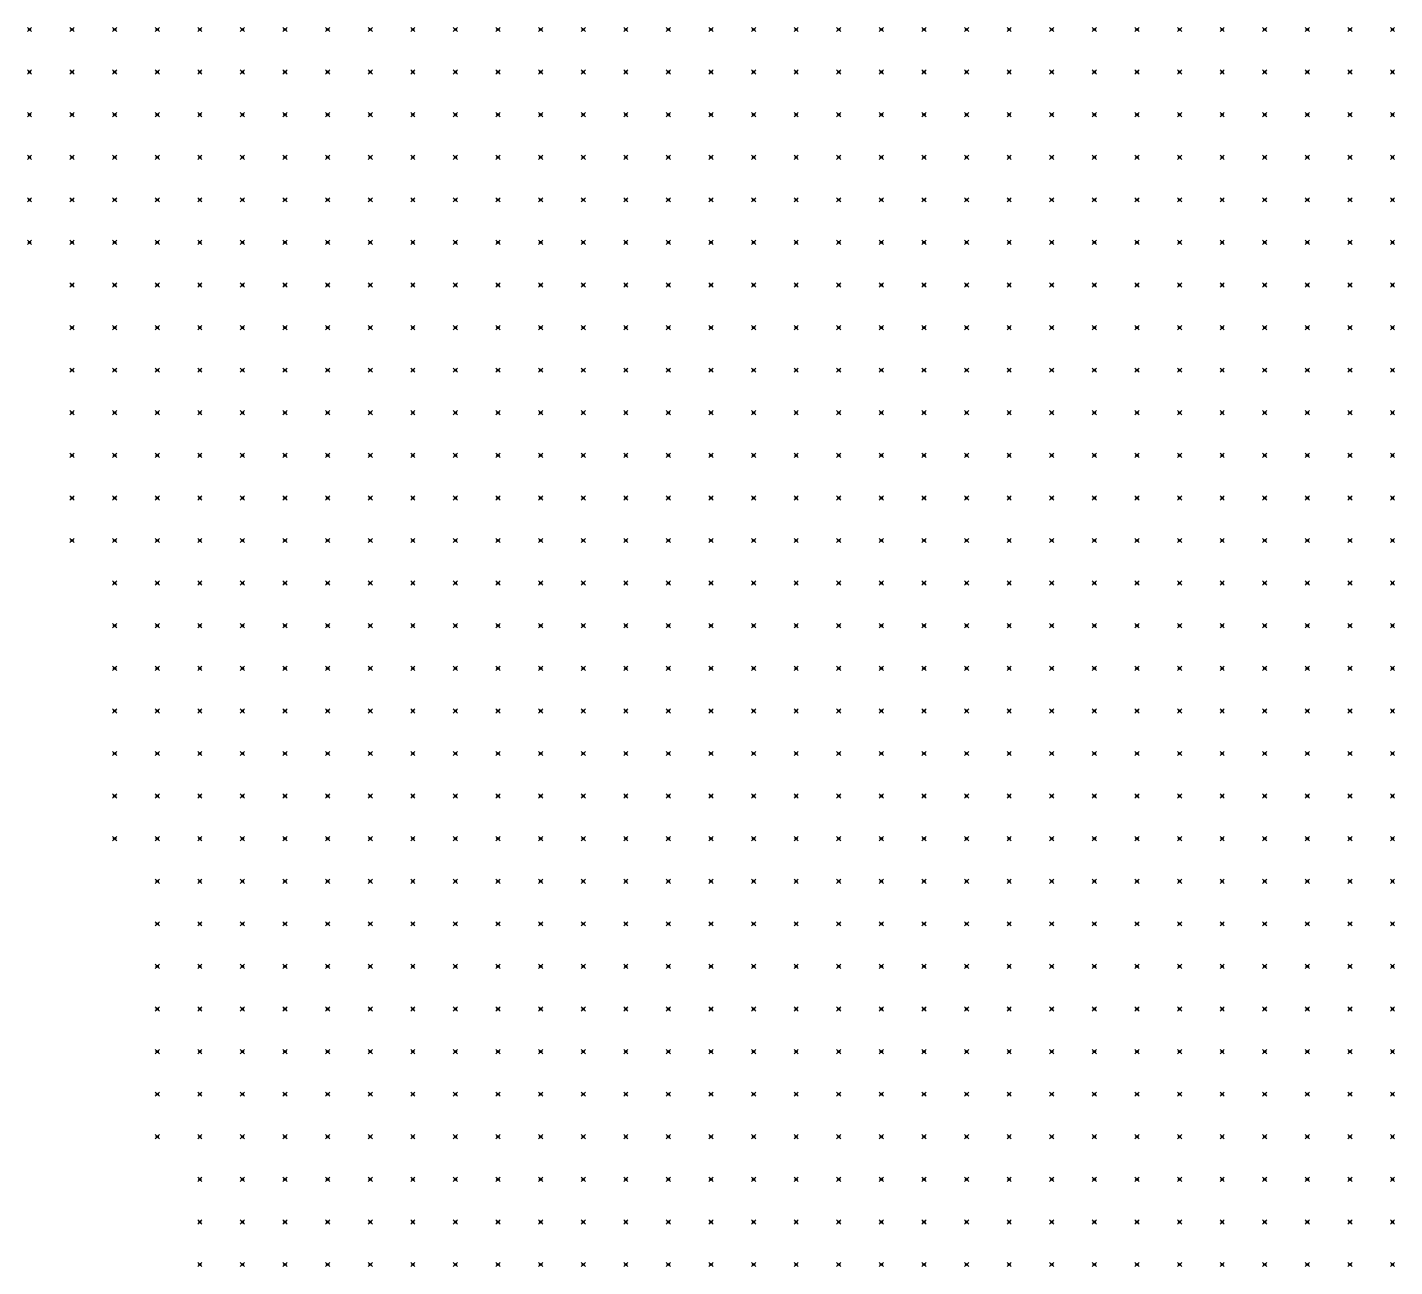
# Model space of a CAD drawing. Header units: metres. Extents: x 441556 to 446409, y 432338 to 461058.
# Drawn here: x 443745.1 to 443841.4, y 446015.1 to 446102.4 of the extents above; entities that cross this region are included whole.
import ezdxf

# ---------------------------------------------------------------- set-up
doc = ezdxf.new("R2010")
doc.units = ezdxf.units.M
doc.header["$MEASUREMENT"] = 0
doc.header["$PDMODE"] = 35
doc.header["$PDSIZE"] = 0.15
doc.layers.add('DTM-NOK-RevN_POINTS', color=91, linetype='Continuous')

msp = doc.modelspace()

# ---------------------------------------------------------------- linework, layer by layer
at = {"layer": 'DTM-NOK-RevN_POINTS'}
for p in [(443745.234, 446102.208, 510.092), (443748.233, 446102.208, 508.231), (443751.233, 446102.208, 506.684), (443754.232, 446102.208, 505.028), (443757.231, 446102.208, 503.463), (443760.231, 446102.208, 501.757), (443763.23, 446102.208, 500.185), (443766.229, 446102.208, 498.637), (443769.229, 446102.208, 497.041), (443772.228, 446102.208, 495.535), (443775.228, 446102.208, 494.089), (443778.227, 446102.208, 492.378), (443781.226, 446102.208, 490.904), (443784.226, 446102.208, 489.46), (443787.225, 446102.208, 487.805), (443790.224, 446102.208, 486.715), (443793.224, 446102.208, 485.403), (443796.223, 446102.208, 484.148), (443799.222, 446102.208, 482.846), (443802.222, 446102.208, 481.584), (443805.221, 446102.208, 480.221), (443808.221, 446102.208, 478.95), (443811.22, 446102.208, 477.453), (443814.219, 446102.208, 476.138), (443817.219, 446102.208, 474.951), (443820.218, 446102.208, 473.418), (443823.217, 446102.208, 471.973), (443826.217, 446102.208, 470.483), (443829.216, 446102.208, 468.968), (443832.215, 446102.208, 467.555), (443835.215, 446102.208, 465.531), (443838.214, 446102.208, 463.531), (443841.213, 446102.208, 461.96), (443745.234, 446099.209, 509.902), (443748.233, 446099.209, 508.08), (443751.233, 446099.209, 506.382), (443754.232, 446099.209, 504.74), (443757.231, 446099.209, 503.213), (443760.231, 446099.209, 501.566), (443763.23, 446099.209, 500.069), (443766.229, 446099.209, 498.43), (443769.229, 446099.209, 496.852), (443772.228, 446099.209, 495.392), (443775.228, 446099.209, 493.998), (443778.227, 446099.209, 492.328), (443781.226, 446099.209, 491.007), (443784.226, 446099.209, 489.567), (443787.225, 446099.209, 488.166), (443790.224, 446099.209, 486.703), (443793.224, 446099.209, 485.415), (443796.223, 446099.209, 484.019), (443799.222, 446099.209, 482.682), (443802.222, 446099.209, 481.387), (443805.221, 446099.209, 479.939), (443808.221, 446099.209, 478.401), (443811.22, 446099.209, 477.065), (443814.219, 446099.209, 475.713), (443817.219, 446099.209, 474.397), (443820.218, 446099.209, 473.281), (443823.217, 446099.209, 471.732), (443826.217, 446099.209, 470.087), (443829.216, 446099.209, 468.739), (443832.215, 446099.209, 467.248), (443835.215, 446099.209, 465.436), (443838.214, 446099.209, 463.438), (443841.213, 446099.209, 461.765), (443745.234, 446096.209, 509.336), (443748.233, 446096.209, 507.604), (443751.233, 446096.209, 506.024), (443754.232, 446096.209, 504.395), (443757.231, 446096.209, 502.749), (443760.231, 446096.209, 501.131), (443763.23, 446096.209, 499.678), (443766.229, 446096.209, 498.094), (443769.229, 446096.209, 496.544), (443772.228, 446096.209, 495.262), (443775.228, 446096.209, 493.978), (443778.227, 446096.209, 492.134), (443781.226, 446096.209, 490.63), (443784.226, 446096.209, 489.38), (443787.225, 446096.209, 488.001), (443790.224, 446096.209, 486.563), (443793.224, 446096.209, 485.088), (443796.223, 446096.209, 483.782), (443799.222, 446096.209, 482.365), (443802.222, 446096.209, 481.044), (443805.221, 446096.209, 479.642), (443808.221, 446096.209, 478.126), (443811.22, 446096.209, 476.544), (443814.219, 446096.209, 475.154), (443817.219, 446096.209, 474.094), (443820.218, 446096.209, 472.625), (443823.217, 446096.209, 471.002), (443826.217, 446096.209, 469.505), (443829.216, 446096.209, 468.286), (443832.215, 446096.209, 466.919), (443835.215, 446096.209, 465.147), (443838.214, 446096.209, 463.187), (443841.213, 446096.209, 461.509), (443745.234, 446093.21, 508.805), (443748.233, 446093.21, 507.153), (443751.233, 446093.21, 505.543), (443754.232, 446093.21, 503.92), (443757.231, 446093.21, 502.388), (443760.231, 446093.21, 500.793), (443763.23, 446093.21, 499.373), (443766.229, 446093.21, 497.737), (443769.229, 446093.21, 496.335), (443772.228, 446093.21, 495.017), (443775.228, 446093.21, 493.332), (443778.227, 446093.21, 491.715), (443781.226, 446093.21, 490.169), (443784.226, 446093.21, 489.073), (443787.225, 446093.21, 487.572), (443790.224, 446093.21, 486.266), (443793.224, 446093.21, 484.729), (443796.223, 446093.21, 483.525), (443799.222, 446093.21, 482.225), (443802.222, 446093.21, 480.656), (443805.221, 446093.21, 479.108), (443808.221, 446093.21, 477.583), (443811.22, 446093.21, 475.996), (443814.219, 446093.21, 474.799), (443817.219, 446093.21, 473.573), (443820.218, 446093.21, 472.004), (443823.217, 446093.21, 470.512), (443826.217, 446093.21, 468.954), (443829.216, 446093.21, 467.72), (443832.215, 446093.21, 466.328), (443835.215, 446093.21, 464.583), (443838.214, 446093.21, 462.639), (443841.213, 446093.21, 461.114), (443745.234, 446090.211, 508.042), (443748.233, 446090.211, 506.516), (443751.233, 446090.211, 504.978), (443754.232, 446090.211, 503.443), (443757.231, 446090.211, 501.798), (443760.231, 446090.211, 500.239), (443763.23, 446090.211, 498.714), (443766.229, 446090.211, 497.148), (443769.229, 446090.211, 495.732), (443772.228, 446090.211, 494.282), (443775.228, 446090.211, 492.554), (443778.227, 446090.211, 491.201), (443781.226, 446090.211, 489.562), (443784.226, 446090.211, 488.476), (443787.225, 446090.211, 487.037), (443790.224, 446090.211, 485.769), (443793.224, 446090.211, 484.387), (443796.223, 446090.211, 483.044), (443799.222, 446090.211, 481.788), (443802.222, 446090.211, 480.261), (443805.221, 446090.211, 478.617), (443808.221, 446090.211, 476.959), (443811.22, 446090.211, 475.515), (443814.219, 446090.211, 474.364), (443817.219, 446090.211, 472.87), (443820.218, 446090.211, 471.109), (443823.217, 446090.211, 469.557), (443826.217, 446090.211, 468.011), (443829.216, 446090.211, 466.814), (443832.215, 446090.211, 465.466), (443835.215, 446090.211, 463.766), (443838.214, 446090.211, 462.202), (443841.213, 446090.211, 460.646), (443745.234, 446087.211, 506.811), (443748.233, 446087.211, 505.577), (443751.233, 446087.211, 504.013), (443754.232, 446087.211, 502.611), (443757.231, 446087.211, 501.05), (443760.231, 446087.211, 499.628), (443763.23, 446087.211, 498.191), (443766.229, 446087.211, 496.484), (443769.229, 446087.211, 495.198), (443772.228, 446087.211, 493.569), (443775.228, 446087.211, 491.81), (443778.227, 446087.211, 490.221), (443781.226, 446087.211, 489.053), (443784.226, 446087.211, 487.688), (443787.225, 446087.211, 486.325), (443790.224, 446087.211, 485.024), (443793.224, 446087.211, 483.74), (443796.223, 446087.211, 482.586), (443799.222, 446087.211, 481.101), (443802.222, 446087.211, 479.761), (443805.221, 446087.211, 478.275), (443808.221, 446087.211, 476.116), (443811.22, 446087.211, 475.053), (443814.219, 446087.211, 473.856), (443817.219, 446087.211, 471.925), (443820.218, 446087.211, 470.352), (443823.217, 446087.211, 468.749), (443826.217, 446087.211, 467.084), (443829.216, 446087.211, 465.72), (443832.215, 446087.211, 464.296), (443835.215, 446087.211, 462.852), (443838.214, 446087.211, 461.501), (443841.213, 446087.211, 459.941), (443748.233, 446084.212, 504.44), (443751.233, 446084.212, 503.126), (443754.232, 446084.212, 501.896), (443757.231, 446084.212, 500.334), (443760.231, 446084.212, 498.871), (443763.23, 446084.212, 497.244), (443766.229, 446084.212, 495.958), (443769.229, 446084.212, 494.498), (443772.228, 446084.212, 492.513), (443775.228, 446084.212, 490.865), (443778.227, 446084.212, 489.39), (443781.226, 446084.212, 487.981), (443784.226, 446084.212, 486.729), (443787.225, 446084.212, 485.38), (443790.224, 446084.212, 484.326), (443793.224, 446084.212, 483.009), (443796.223, 446084.212, 481.808), (443799.222, 446084.212, 480.502), (443802.222, 446084.212, 479.065), (443805.221, 446084.212, 477.274), (443808.221, 446084.212, 475.394), (443811.22, 446084.212, 474.574), (443814.219, 446084.212, 473.043), (443817.219, 446084.212, 471.117), (443820.218, 446084.212, 469.529), (443823.217, 446084.212, 467.753), (443826.217, 446084.212, 465.836), (443829.216, 446084.212, 464.533), (443832.215, 446084.212, 463.375), (443835.215, 446084.212, 462.102), (443838.214, 446084.212, 460.609), (443841.213, 446084.212, 459.225), (443748.233, 446081.213, 503.81), (443751.233, 446081.213, 502.028), (443754.232, 446081.213, 500.558), (443757.231, 446081.213, 499.424), (443760.231, 446081.213, 497.923), (443763.23, 446081.213, 496.537), (443766.229, 446081.213, 495.185), (443769.229, 446081.213, 493.49), (443772.228, 446081.213, 491.689), (443775.228, 446081.213, 490.044), (443778.227, 446081.213, 488.331), (443781.226, 446081.213, 486.836), (443784.226, 446081.213, 485.482), (443787.225, 446081.213, 484.239), (443790.224, 446081.213, 483.355), (443793.224, 446081.213, 482.154), (443796.223, 446081.213, 480.844), (443799.222, 446081.213, 479.494), (443802.222, 446081.213, 478.109), (443805.221, 446081.213, 476.126), (443808.221, 446081.213, 475.008), (443811.22, 446081.213, 474.063), (443814.219, 446081.213, 472.142), (443817.219, 446081.213, 470.291), (443820.218, 446081.213, 468.638), (443823.217, 446081.213, 466.57), (443826.217, 446081.213, 464.634), (443829.216, 446081.213, 463.357), (443832.215, 446081.213, 462.285), (443835.215, 446081.213, 460.951), (443838.214, 446081.213, 459.523), (443841.213, 446081.213, 458.192), (443748.233, 446078.213, 503.399), (443751.233, 446078.213, 501.444), (443754.232, 446078.213, 499.416), (443757.231, 446078.213, 498.223), (443760.231, 446078.213, 496.922), (443763.23, 446078.213, 495.562), (443766.229, 446078.213, 494.148), (443769.229, 446078.213, 492.339), (443772.228, 446078.213, 490.567), (443775.228, 446078.213, 489.002), (443778.227, 446078.213, 487.421), (443781.226, 446078.213, 485.88), (443784.226, 446078.213, 484.451), (443787.225, 446078.213, 483.349), (443790.224, 446078.213, 482.632), (443793.224, 446078.213, 481.124), (443796.223, 446078.213, 479.763), (443799.222, 446078.213, 478.213), (443802.222, 446078.213, 476.861), (443805.221, 446078.213, 475.535), (443808.221, 446078.213, 474.581), (443811.22, 446078.213, 473.288), (443814.219, 446078.213, 471.634), (443817.219, 446078.213, 469.88), (443820.218, 446078.213, 467.645), (443823.217, 446078.213, 465.736), (443826.217, 446078.213, 464.259), (443829.216, 446078.213, 463.082), (443832.215, 446078.213, 461.704), (443835.215, 446078.213, 459.986), (443838.214, 446078.213, 458.386), (443841.213, 446078.213, 456.672), (443748.233, 446075.214, 502.952), (443751.233, 446075.214, 500.918), (443754.232, 446075.214, 498.745), (443757.231, 446075.214, 497.221), (443760.231, 446075.214, 495.978), (443763.23, 446075.214, 494.733), (443766.229, 446075.214, 493.043), (443769.229, 446075.214, 491.337), (443772.228, 446075.214, 489.871), (443775.228, 446075.214, 488.295), (443778.227, 446075.214, 486.407), (443781.226, 446075.214, 485.184), (443784.226, 446075.214, 483.593), (443787.225, 446075.214, 482.953), (443790.224, 446075.214, 481.9), (443793.224, 446075.214, 480.284), (443796.223, 446075.214, 478.478), (443799.222, 446075.214, 477.091), (443802.222, 446075.214, 476.178), (443805.221, 446075.214, 475.601), (443808.221, 446075.214, 473.988), (443811.22, 446075.214, 472.578), (443814.219, 446075.214, 470.891), (443817.219, 446075.214, 468.896), (443820.218, 446075.214, 466.894), (443823.217, 446075.214, 465.444), (443826.217, 446075.214, 463.955), (443829.216, 446075.214, 462.55), (443832.215, 446075.214, 460.942), (443835.215, 446075.214, 459.396), (443838.214, 446075.214, 457.72), (443841.213, 446075.214, 456.271), (443748.233, 446072.215, 502.204), (443751.233, 446072.215, 500.427), (443754.232, 446072.215, 498.63), (443757.231, 446072.215, 496.823), (443760.231, 446072.215, 495.419), (443763.23, 446072.215, 494.05), (443766.229, 446072.215, 492.529), (443769.229, 446072.215, 490.785), (443772.228, 446072.215, 489.434), (443775.228, 446072.215, 487.455), (443778.227, 446072.215, 486.147), (443781.226, 446072.215, 484.633), (443784.226, 446072.215, 483.454), (443787.225, 446072.215, 482.917), (443790.224, 446072.215, 481.571), (443793.224, 446072.215, 479.497), (443796.223, 446072.215, 477.758), (443799.222, 446072.215, 477.025), (443802.222, 446072.215, 476.504), (443805.221, 446072.215, 475.284), (443808.221, 446072.215, 473.716), (443811.22, 446072.215, 472.116), (443814.219, 446072.215, 470.441), (443817.219, 446072.215, 468.776), (443820.218, 446072.215, 467.059), (443823.217, 446072.215, 465.812), (443826.217, 446072.215, 464.468), (443829.216, 446072.215, 462.967), (443832.215, 446072.215, 461.468), (443835.215, 446072.215, 460.028), (443838.214, 446072.215, 458.618), (443841.213, 446072.215, 457.133), (443748.233, 446069.215, 501.534), (443751.233, 446069.215, 500.019), (443754.232, 446069.215, 498.268), (443757.231, 446069.215, 496.406), (443760.231, 446069.215, 494.961), (443763.23, 446069.215, 493.749), (443766.229, 446069.215, 492.248), (443769.229, 446069.215, 490.572), (443772.228, 446069.215, 489.505), (443775.228, 446069.215, 487.906), (443778.227, 446069.215, 486.932), (443781.226, 446069.215, 484.597), (443784.226, 446069.215, 483.472), (443787.225, 446069.215, 482.807), (443790.224, 446069.215, 481.432), (443793.224, 446069.215, 479.159), (443796.223, 446069.215, 478.02), (443799.222, 446069.215, 477.423), (443802.222, 446069.215, 476.538), (443805.221, 446069.215, 475.055), (443808.221, 446069.215, 473.762), (443811.22, 446069.215, 472.251), (443814.219, 446069.215, 470.989), (443817.219, 446069.215, 469.651), (443820.218, 446069.215, 467.987), (443823.217, 446069.215, 466.351), (443826.217, 446069.215, 464.923), (443829.216, 446069.215, 463.446), (443832.215, 446069.215, 462.221), (443835.215, 446069.215, 460.891), (443838.214, 446069.215, 459.55), (443841.213, 446069.215, 458.274), (443748.233, 446066.216, 501.035), (443751.233, 446066.216, 499.778), (443754.232, 446066.216, 498.339), (443757.231, 446066.216, 496.456), (443760.231, 446066.216, 495.028), (443763.23, 446066.216, 493.742), (443766.229, 446066.216, 492.441), (443769.229, 446066.216, 490.68), (443772.228, 446066.216, 489.722), (443775.228, 446066.216, 488.463), (443778.227, 446066.216, 487.14), (443781.226, 446066.216, 484.906), (443784.226, 446066.216, 483.54), (443787.225, 446066.216, 482.959), (443790.224, 446066.216, 481.657), (443793.224, 446066.216, 479.642), (443796.223, 446066.216, 478.384), (443799.222, 446066.216, 477.321), (443802.222, 446066.216, 476.333), (443805.221, 446066.216, 475.081), (443808.221, 446066.216, 473.941), (443811.22, 446066.216, 472.519), (443814.219, 446066.216, 471.339), (443817.219, 446066.216, 470.114), (443820.218, 446066.216, 468.477), (443823.217, 446066.216, 466.83), (443826.217, 446066.216, 465.216), (443829.216, 446066.216, 463.973), (443832.215, 446066.216, 462.856), (443835.215, 446066.216, 461.695), (443838.214, 446066.216, 460.24), (443841.213, 446066.216, 459.088), (443751.233, 446063.216, 499.318), (443754.232, 446063.216, 497.982), (443757.231, 446063.216, 496.516), (443760.231, 446063.216, 495.071), (443763.23, 446063.216, 494.226), (443766.229, 446063.216, 492.896), (443769.229, 446063.216, 491.128), (443772.228, 446063.216, 489.968), (443775.228, 446063.216, 489.034), (443778.227, 446063.216, 487.847), (443781.226, 446063.216, 485.48), (443784.226, 446063.216, 484.096), (443787.225, 446063.216, 482.914), (443790.224, 446063.216, 481.526), (443793.224, 446063.216, 480.02), (443796.223, 446063.216, 478.542), (443799.222, 446063.216, 477.337), (443802.222, 446063.216, 476.322), (443805.221, 446063.216, 475.422), (443808.221, 446063.216, 474.25), (443811.22, 446063.216, 472.797), (443814.219, 446063.216, 471.112), (443817.219, 446063.216, 470.376), (443820.218, 446063.216, 469.025), (443823.217, 446063.216, 467.447), (443826.217, 446063.216, 466.033), (443829.216, 446063.216, 464.698), (443832.215, 446063.216, 463.623), (443835.215, 446063.216, 462.259), (443838.214, 446063.216, 461.002), (443841.213, 446063.216, 459.702), (443751.233, 446060.217, 499.155), (443754.232, 446060.217, 497.66), (443757.231, 446060.217, 496.533), (443760.231, 446060.217, 495.182), (443763.23, 446060.217, 494.129), (443766.229, 446060.217, 492.909), (443769.229, 446060.217, 491.552), (443772.228, 446060.217, 490.505), (443775.228, 446060.217, 489.317), (443778.227, 446060.217, 487.64), (443781.226, 446060.217, 486.079), (443784.226, 446060.217, 484.622), (443787.225, 446060.217, 483.326), (443790.224, 446060.217, 481.922), (443793.224, 446060.217, 480.504), (443796.223, 446060.217, 479.259), (443799.222, 446060.217, 478.039), (443802.222, 446060.217, 476.721), (443805.221, 446060.217, 475.498), (443808.221, 446060.217, 474.41), (443811.22, 446060.217, 473.119), (443814.219, 446060.217, 471.527), (443817.219, 446060.217, 470.461), (443820.218, 446060.217, 469.399), (443823.217, 446060.217, 467.905), (443826.217, 446060.217, 466.477), (443829.216, 446060.217, 465.229), (443832.215, 446060.217, 464.099), (443835.215, 446060.217, 462.973), (443838.214, 446060.217, 461.762), (443841.213, 446060.217, 460.466), (443751.233, 446057.218, 499.51), (443754.232, 446057.218, 498.159), (443757.231, 446057.218, 496.918), (443760.231, 446057.218, 495.585), (443763.23, 446057.218, 494.332), (443766.229, 446057.218, 493.135), (443769.229, 446057.218, 491.893), (443772.228, 446057.218, 490.761), (443775.228, 446057.218, 489.5), (443778.227, 446057.218, 488.121), (443781.226, 446057.218, 486.489), (443784.226, 446057.218, 485.008), (443787.225, 446057.218, 483.724), (443790.224, 446057.218, 482.321), (443793.224, 446057.218, 481.044), (443796.223, 446057.218, 479.902), (443799.222, 446057.218, 478.844), (443802.222, 446057.218, 477.407), (443805.221, 446057.218, 476.04), (443808.221, 446057.218, 474.797), (443811.22, 446057.218, 473.536), (443814.219, 446057.218, 472.31), (443817.219, 446057.218, 470.844), (443820.218, 446057.218, 469.86), (443823.217, 446057.218, 468.453), (443826.217, 446057.218, 467.243), (443829.216, 446057.218, 466.027), (443832.215, 446057.218, 464.859), (443835.215, 446057.218, 463.771), (443838.214, 446057.218, 462.676), (443841.213, 446057.218, 461.524), (443751.233, 446054.218, 499.907), (443754.232, 446054.218, 498.709), (443757.231, 446054.218, 497.235), (443760.231, 446054.218, 496.117), (443763.23, 446054.218, 494.776), (443766.229, 446054.218, 493.493), (443769.229, 446054.218, 492.043), (443772.228, 446054.218, 491.027), (443775.228, 446054.218, 489.391), (443778.227, 446054.218, 488.171), (443781.226, 446054.218, 486.85), (443784.226, 446054.218, 485.503), (443787.225, 446054.218, 483.963), (443790.224, 446054.218, 482.893), (443793.224, 446054.218, 481.739), (443796.223, 446054.218, 480.623), (443799.222, 446054.218, 479.501), (443802.222, 446054.218, 478.199), (443805.221, 446054.218, 476.822), (443808.221, 446054.218, 475.55), (443811.22, 446054.218, 474.326), (443814.219, 446054.218, 473.141), (443817.219, 446054.218, 471.404), (443820.218, 446054.218, 470.395), (443823.217, 446054.218, 469.262), (443826.217, 446054.218, 468.065), (443829.216, 446054.218, 467.008), (443832.215, 446054.218, 465.732), (443835.215, 446054.218, 464.755), (443838.214, 446054.218, 463.653), (443841.213, 446054.218, 462.663), (443751.233, 446051.219, 500.735), (443754.232, 446051.219, 499.503), (443757.231, 446051.219, 498.199), (443760.231, 446051.219, 496.767), (443763.23, 446051.219, 495.223), (443766.229, 446051.219, 493.805), (443769.229, 446051.219, 492.397), (443772.228, 446051.219, 491.033), (443775.228, 446051.219, 489.969), (443778.227, 446051.219, 488.408), (443781.226, 446051.219, 487.2), (443784.226, 446051.219, 486.012), (443787.225, 446051.219, 484.617), (443790.224, 446051.219, 483.539), (443793.224, 446051.219, 482.47), (443796.223, 446051.219, 481.409), (443799.222, 446051.219, 480.367), (443802.222, 446051.219, 478.95), (443805.221, 446051.219, 477.562), (443808.221, 446051.219, 476.296), (443811.22, 446051.219, 474.991), (443814.219, 446051.219, 473.879), (443817.219, 446051.219, 472.207), (443820.218, 446051.219, 470.921), (443823.217, 446051.219, 470.076), (443826.217, 446051.219, 468.976), (443829.216, 446051.219, 467.922), (443832.215, 446051.219, 466.872), (443835.215, 446051.219, 465.741), (443838.214, 446051.219, 464.728), (443841.213, 446051.219, 463.666), (443751.233, 446048.22, 501.481), (443754.232, 446048.22, 500.313), (443757.231, 446048.22, 499.173), (443760.231, 446048.22, 497.352), (443763.23, 446048.22, 495.65), (443766.229, 446048.22, 494.207), (443769.229, 446048.22, 492.732), (443772.228, 446048.22, 491.462), (443775.228, 446048.22, 490.367), (443778.227, 446048.22, 489.038), (443781.226, 446048.22, 487.742), (443784.226, 446048.22, 486.622), (443787.225, 446048.22, 485.22), (443790.224, 446048.22, 484.292), (443793.224, 446048.22, 483.441), (443796.223, 446048.22, 482.317), (443799.222, 446048.22, 481.291), (443802.222, 446048.22, 480.073), (443805.221, 446048.22, 478.386), (443808.221, 446048.22, 477.215), (443811.22, 446048.22, 475.811), (443814.219, 446048.22, 474.534), (443817.219, 446048.22, 473.373), (443820.218, 446048.22, 471.979), (443823.217, 446048.22, 470.707), (443826.217, 446048.22, 469.703), (443829.216, 446048.22, 468.765), (443832.215, 446048.22, 467.894), (443835.215, 446048.22, 466.876), (443838.214, 446048.22, 465.788), (443841.213, 446048.22, 464.744), (443751.233, 446045.22, 502.095), (443754.232, 446045.22, 500.993), (443757.231, 446045.22, 499.765), (443760.231, 446045.22, 497.764), (443763.23, 446045.22, 496.318), (443766.229, 446045.22, 494.922), (443769.229, 446045.22, 493.511), (443772.228, 446045.22, 492.147), (443775.228, 446045.22, 490.996), (443778.227, 446045.22, 489.802), (443781.226, 446045.22, 488.514), (443784.226, 446045.22, 487.447), (443787.225, 446045.22, 486.258), (443790.224, 446045.22, 485.185), (443793.224, 446045.22, 484.33), (443796.223, 446045.22, 483.414), (443799.222, 446045.22, 482.236), (443802.222, 446045.22, 480.992), (443805.221, 446045.22, 479.447), (443808.221, 446045.22, 478.21), (443811.22, 446045.22, 476.749), (443814.219, 446045.22, 475.48), (443817.219, 446045.22, 474.377), (443820.218, 446045.22, 473.168), (443823.217, 446045.22, 471.797), (443826.217, 446045.22, 470.75), (443829.216, 446045.22, 469.817), (443832.215, 446045.22, 468.882), (443835.215, 446045.22, 467.83), (443838.214, 446045.22, 466.739), (443841.213, 446045.22, 465.582), (443754.232, 446042.221, 501.462), (443757.231, 446042.221, 500.305), (443760.231, 446042.221, 498.68), (443763.23, 446042.221, 496.948), (443766.229, 446042.221, 495.68), (443769.229, 446042.221, 494.302), (443772.228, 446042.221, 492.96), (443775.228, 446042.221, 491.679), (443778.227, 446042.221, 490.583), (443781.226, 446042.221, 489.294), (443784.226, 446042.221, 488.128), (443787.225, 446042.221, 487.122), (443790.224, 446042.221, 486.195), (443793.224, 446042.221, 485.242), (443796.223, 446042.221, 484.357), (443799.222, 446042.221, 483.013), (443802.222, 446042.221, 481.801), (443805.221, 446042.221, 480.43), (443808.221, 446042.221, 479.153), (443811.22, 446042.221, 477.721), (443814.219, 446042.221, 476.309), (443817.219, 446042.221, 475.192), (443820.218, 446042.221, 474.263), (443823.217, 446042.221, 473.008), (443826.217, 446042.221, 471.845), (443829.216, 446042.221, 470.907), (443832.215, 446042.221, 469.983), (443835.215, 446042.221, 469.03), (443838.214, 446042.221, 467.679), (443841.213, 446042.221, 466.355), (443754.232, 446039.222, 502.281), (443757.231, 446039.222, 500.861), (443760.231, 446039.222, 499.327), (443763.23, 446039.222, 497.765), (443766.229, 446039.222, 496.382), (443769.229, 446039.222, 495.101), (443772.228, 446039.222, 493.798), (443775.228, 446039.222, 492.686), (443778.227, 446039.222, 491.434), (443781.226, 446039.222, 490.272), (443784.226, 446039.222, 489.073), (443787.225, 446039.222, 487.982), (443790.224, 446039.222, 486.95), (443793.224, 446039.222, 485.982), (443796.223, 446039.222, 485.246), (443799.222, 446039.222, 484.006), (443802.222, 446039.222, 482.754), (443805.221, 446039.222, 481.533), (443808.221, 446039.222, 480.119), (443811.22, 446039.222, 478.783), (443814.219, 446039.222, 477.345), (443817.219, 446039.222, 476.283), (443820.218, 446039.222, 475.302), (443823.217, 446039.222, 474.261), (443826.217, 446039.222, 473.097), (443829.216, 446039.222, 471.949), (443832.215, 446039.222, 470.933), (443835.215, 446039.222, 469.845), (443838.214, 446039.222, 468.53), (443841.213, 446039.222, 466.945), (443754.232, 446036.222, 503.04), (443757.231, 446036.222, 501.645), (443760.231, 446036.222, 500.126), (443763.23, 446036.222, 498.72), (443766.229, 446036.222, 497.386), (443769.229, 446036.222, 496.087), (443772.228, 446036.222, 494.933), (443775.228, 446036.222, 493.654), (443778.227, 446036.222, 492.659), (443781.226, 446036.222, 491.238), (443784.226, 446036.222, 490.083), (443787.225, 446036.222, 488.854), (443790.224, 446036.222, 487.749), (443793.224, 446036.222, 486.68), (443796.223, 446036.222, 485.875), (443799.222, 446036.222, 484.897), (443802.222, 446036.222, 483.681), (443805.221, 446036.222, 482.41), (443808.221, 446036.222, 481.221), (443811.22, 446036.222, 479.98), (443814.219, 446036.222, 478.465), (443817.219, 446036.222, 477.144), (443820.218, 446036.222, 476.145), (443823.217, 446036.222, 475.313), (443826.217, 446036.222, 474.107), (443829.216, 446036.222, 472.923), (443832.215, 446036.222, 471.715), (443835.215, 446036.222, 470.32), (443838.214, 446036.222, 468.996), (443841.213, 446036.222, 467.505), (443754.232, 446033.223, 503.882), (443757.231, 446033.223, 502.531), (443760.231, 446033.223, 501.139), (443763.23, 446033.223, 499.832), (443766.229, 446033.223, 498.424), (443769.229, 446033.223, 497.176), (443772.228, 446033.223, 495.877), (443775.228, 446033.223, 494.662), (443778.227, 446033.223, 493.609), (443781.226, 446033.223, 492.533), (443784.226, 446033.223, 491.003), (443787.225, 446033.223, 489.704), (443790.224, 446033.223, 488.699), (443793.224, 446033.223, 487.769), (443796.223, 446033.223, 486.712), (443799.222, 446033.223, 485.686), (443802.222, 446033.223, 484.466), (443805.221, 446033.223, 483.292), (443808.221, 446033.223, 482.144), (443811.22, 446033.223, 481.065), (443814.219, 446033.223, 479.705), (443817.219, 446033.223, 478.413), (443820.218, 446033.223, 477.32), (443823.217, 446033.223, 476.327), (443826.217, 446033.223, 475.174), (443829.216, 446033.223, 473.849), (443832.215, 446033.223, 472.442), (443835.215, 446033.223, 471.041), (443838.214, 446033.223, 469.663), (443841.213, 446033.223, 467.985), (443754.232, 446030.224, 504.964), (443757.231, 446030.224, 503.583), (443760.231, 446030.224, 502.217), (443763.23, 446030.224, 501.014), (443766.229, 446030.224, 499.536), (443769.229, 446030.224, 498.288), (443772.228, 446030.224, 497.035), (443775.228, 446030.224, 495.747), (443778.227, 446030.224, 494.708), (443781.226, 446030.224, 493.455), (443784.226, 446030.224, 492.212), (443787.225, 446030.224, 491.017), (443790.224, 446030.224, 489.976), (443793.224, 446030.224, 488.997), (443796.223, 446030.224, 487.89), (443799.222, 446030.224, 486.397), (443802.222, 446030.224, 485.222), (443805.221, 446030.224, 484.341), (443808.221, 446030.224, 483.184), (443811.22, 446030.224, 481.86), (443814.219, 446030.224, 480.665), (443817.219, 446030.224, 479.465), (443820.218, 446030.224, 478.313), (443823.217, 446030.224, 477.16), (443826.217, 446030.224, 475.959), (443829.216, 446030.224, 474.677), (443832.215, 446030.224, 473.144), (443835.215, 446030.224, 471.485), (443838.214, 446030.224, 469.892), (443841.213, 446030.224, 468.204), (443754.232, 446027.224, 506.159), (443757.231, 446027.224, 504.876), (443760.231, 446027.224, 503.44), (443763.23, 446027.224, 502.079), (443766.229, 446027.224, 500.734), (443769.229, 446027.224, 499.309), (443772.228, 446027.224, 498.035), (443775.228, 446027.224, 496.884), (443778.227, 446027.224, 495.867), (443781.226, 446027.224, 494.732), (443784.226, 446027.224, 493.738), (443787.225, 446027.224, 492.464), (443790.224, 446027.224, 491.195), (443793.224, 446027.224, 490.038), (443796.223, 446027.224, 489.097), (443799.222, 446027.224, 487.577), (443802.222, 446027.224, 486.214), (443805.221, 446027.224, 485.287), (443808.221, 446027.224, 484.193), (443811.22, 446027.224, 483.082), (443814.219, 446027.224, 481.827), (443817.219, 446027.224, 480.56), (443820.218, 446027.224, 479.357), (443823.217, 446027.224, 478.092), (443826.217, 446027.224, 476.564), (443829.216, 446027.224, 475.29), (443832.215, 446027.224, 473.662), (443835.215, 446027.224, 471.913), (443838.214, 446027.224, 470.167), (443841.213, 446027.224, 468.313), (443754.232, 446024.225, 507.164), (443757.231, 446024.225, 505.907), (443760.231, 446024.225, 504.407), (443763.23, 446024.225, 503.119), (443766.229, 446024.225, 501.713), (443769.229, 446024.225, 500.319), (443772.228, 446024.225, 499.168), (443775.228, 446024.225, 497.875), (443778.227, 446024.225, 496.798), (443781.226, 446024.225, 495.86), (443784.226, 446024.225, 494.904), (443787.225, 446024.225, 493.89), (443790.224, 446024.225, 492.533), (443793.224, 446024.225, 491.329), (443796.223, 446024.225, 490.151), (443799.222, 446024.225, 488.623), (443802.222, 446024.225, 487.308), (443805.221, 446024.225, 486.247), (443808.221, 446024.225, 485.046), (443811.22, 446024.225, 483.802), (443814.219, 446024.225, 482.701), (443817.219, 446024.225, 481.399), (443820.218, 446024.225, 480.182), (443823.217, 446024.225, 478.784), (443826.217, 446024.225, 477.069), (443829.216, 446024.225, 475.748), (443832.215, 446024.225, 474.047), (443835.215, 446024.225, 472.091), (443838.214, 446024.225, 470.202), (443841.213, 446024.225, 468.31), (443757.231, 446021.225, 506.728), (443760.231, 446021.225, 505.395), (443763.23, 446021.225, 503.964), (443766.229, 446021.225, 502.587), (443769.229, 446021.225, 501.396), (443772.228, 446021.225, 500.302), (443775.228, 446021.225, 499.109), (443778.227, 446021.225, 498.139), (443781.226, 446021.225, 497.072), (443784.226, 446021.225, 495.897), (443787.225, 446021.225, 494.93), (443790.224, 446021.225, 493.784), (443793.224, 446021.225, 492.585), (443796.223, 446021.225, 491.137), (443799.222, 446021.225, 489.865), (443802.222, 446021.225, 488.829), (443805.221, 446021.225, 487.75), (443808.221, 446021.225, 485.889), (443811.22, 446021.225, 484.774), (443814.219, 446021.225, 483.468), (443817.219, 446021.225, 482.061), (443820.218, 446021.225, 480.637), (443823.217, 446021.225, 479.02), (443826.217, 446021.225, 477.374), (443829.216, 446021.225, 475.938), (443832.215, 446021.225, 474.064), (443835.215, 446021.225, 472.15), (443838.214, 446021.225, 470.063), (443841.213, 446021.225, 468.093), (443757.231, 446018.226, 507.716), (443760.231, 446018.226, 506.352), (443763.23, 446018.226, 505.104), (443766.229, 446018.226, 503.969), (443769.229, 446018.226, 502.678), (443772.228, 446018.226, 501.486), (443775.228, 446018.226, 500.307), (443778.227, 446018.226, 499.272), (443781.226, 446018.226, 498.161), (443784.226, 446018.226, 496.94), (443787.225, 446018.226, 496.053), (443790.224, 446018.226, 495.044), (443793.224, 446018.226, 493.778), (443796.223, 446018.226, 492.365), (443799.222, 446018.226, 491.043), (443802.222, 446018.226, 489.829), (443805.221, 446018.226, 488.569), (443808.221, 446018.226, 486.985), (443811.22, 446018.226, 485.33), (443814.219, 446018.226, 484.019), (443817.219, 446018.226, 482.519), (443820.218, 446018.226, 480.883), (443823.217, 446018.226, 479.097), (443826.217, 446018.226, 477.423), (443829.216, 446018.226, 475.931), (443832.215, 446018.226, 473.904), (443835.215, 446018.226, 471.955), (443838.214, 446018.226, 469.781), (443841.213, 446018.226, 467.632), (443757.231, 446015.227, 508.733), (443760.231, 446015.227, 507.376), (443763.23, 446015.227, 506.11), (443766.229, 446015.227, 504.95), (443769.229, 446015.227, 503.907), (443772.228, 446015.227, 502.717), (443775.228, 446015.227, 501.55), (443778.227, 446015.227, 500.538), (443781.226, 446015.227, 499.286), (443784.226, 446015.227, 498.196), (443787.225, 446015.227, 497.216), (443790.224, 446015.227, 496.124), (443793.224, 446015.227, 494.886), (443796.223, 446015.227, 493.514), (443799.222, 446015.227, 492.009), (443802.222, 446015.227, 490.708), (443805.221, 446015.227, 489.577), (443808.221, 446015.227, 487.814), (443811.22, 446015.227, 485.979), (443814.219, 446015.227, 484.398), (443817.219, 446015.227, 482.876), (443820.218, 446015.227, 480.849), (443823.217, 446015.227, 479.087), (443826.217, 446015.227, 477.346), (443829.216, 446015.227, 475.685), (443832.215, 446015.227, 473.668), (443835.215, 446015.227, 471.686), (443838.214, 446015.227, 469.443), (443841.213, 446015.227, 467.143)]:
    msp.add_point(p, dxfattribs=at)

doc.saveas('drawing.dxf')
